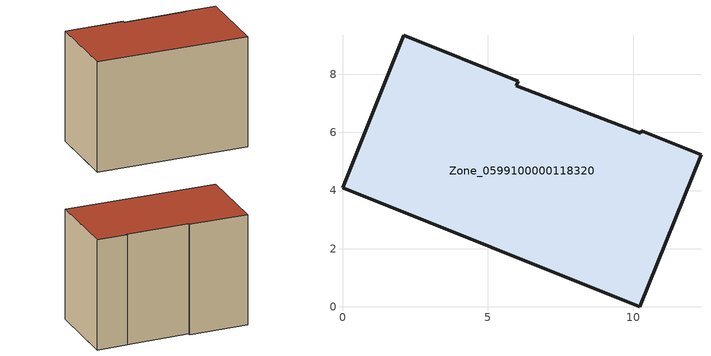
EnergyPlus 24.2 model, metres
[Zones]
Zone_0599100000118320
 floor ground (C_G): 10.28,6.05 12.34,5.22 10.23,0 0,4.1 2.11,9.34 6.05,7.76 5.99,7.6 10.26,5.97 z0
 wall outside (C_F): 10.26,5.97 5.99,7.6 6.05,7.76 2.11,9.34 0,4.1 10.23,0 12.34,5.22 10.28,6.05 10.26,5.97 z0:8.1
 roof outside (C_R): 12.34,5.22 10.28,6.05 10.26,5.97 5.99,7.6 6.05,7.76 2.11,9.34 0,4.1 10.23,0 z8.1
[BUILDING]
Pand.0599100000118320: North Axis=0; Terrain=City; Loads Convergence Tolerance Value=0.04; Temperature Convergence Tolerance Value=0.4; Solar Distribution=FullExterior; Maximum Number of Warmup Days=25; Minimum Number of Warmup Days=1
[Site:Location]
Rotterdam.The.Hague.AP_ZH_NLD Design_Conditions: Latitude=51.96; Longitude=4.45; Time Zone=1; Elevation=-4.5
[SITE:GROUNDTEMPERATURE:BUILDINGSURFACE]
18, 18, 18, 18, 18, 18, 18, 18, 18, 18, 18, 18
[MATERIAL] Thermal Absorptance=0.9; Solar Absorptance=0.7; Visible Absorptance=0.7
Name | Roughness | Thickness | Conductivity | Density | Specific Heat
G.TC.1975-1991 | MediumSmooth | 0.15 | 0.288461 | 540 | 1210
F.TC.1975-1991 | Rough | 0.3 | 0.230769 | 1920 | 840
R.TC.1975-1991 | MediumRough | 0.2 | 0.153846 | 1500 | 1000
[CONSTRUCTION]
C_G: G.TC.1975-1991
C_F: F.TC.1975-1991
C_R: R.TC.1975-1991
[ZONE]
Zone_0599100000118320: Type=1; Multiplier=1; Ceiling Height=Autocalculate; Volume=Autocalculate; Floor Area=autocalculate; Part of Total Floor Area=Yes
[ZONEINFILTRATION:DESIGNFLOWRATE]
Infil_Zone_0599100000118320: Zone or ZoneList or Space or SpaceList=Zone_0599100000118320; Schedule=AlwaysOn; Design Flow Rate Calculation Method=Flow/Area; Flow Rate per Floor Area=0.003; Constant Term Coefficient=1; Temperature Term Coefficient=0; Velocity Term Coefficient=0; Velocity Squared Term Coefficient=0
[HVACTEMPLATE:ZONE:IDEALLOADSAIRSYSTEM]
Zone_0599100000118320: Maximum Heating Supply Air Temperature=50; Minimum Cooling Supply Air Temperature=13; Maximum Heating Supply Air Humidity Ratio=0.0156; Minimum Cooling Supply Air Humidity Ratio=0.0077; Heating Limit=NoLimit; Cooling Limit=NoLimit; Dehumidification Control Type=ConstantSensibleHeatRatio; Cooling Sensible Heat Ratio=0.7; Dehumidification Setpoint=60; Humidification Control Type=None; Humidification Setpoint=30; Outdoor Air Method=None; Outdoor Air Flow Rate per Person=0.00944; Outdoor Air Flow Rate per Zone Floor Area=0; Outdoor Air Flow Rate per Zone=0; Demand Controlled Ventilation Type=None; Outdoor Air Economizer Type=NoEconomizer; Heat Recovery Type=None; Sensible Heat Recovery Effectiveness=0.7; Latent Heat Recovery Effectiveness=0.65
[ZONECONTROL:THERMOSTAT]
ThermostatControl_Zone_0599100000118320: Zone or ZoneList=Zone_0599100000118320; Control Type Schedule=DualSetpointControlType; Control 1=Thermostat_Zone_0599100000118320; Temperature Difference Between Cutout And Setpoint=0
[THERMOSTATSETPOINT:DUALSETPOINT]
Thermostat_Zone_0599100000118320: Heating Setpoint Temperature Schedule=HeatingSetpoint_Zone_0599100000118320; Cooling Setpoint Temperature Schedule=CoolingSetpoint_Zone_0599100000118320
[SCHEDULE:COMPACT]
HeatingSetpoint_Zone_0599100000118320: Through: 12/31, For: AllDays, Until: 24:00, 21
CoolingSetpoint_Zone_0599100000118320: Through: 12/31, For: AllDays, Until: 24:00, 24
DualSetpointControlType: Through: 12/31, For: AllDays, Until: 24:00, 4
AlwaysOn: Through: 12/31, For: AllDays, Until: 24:00, 1
